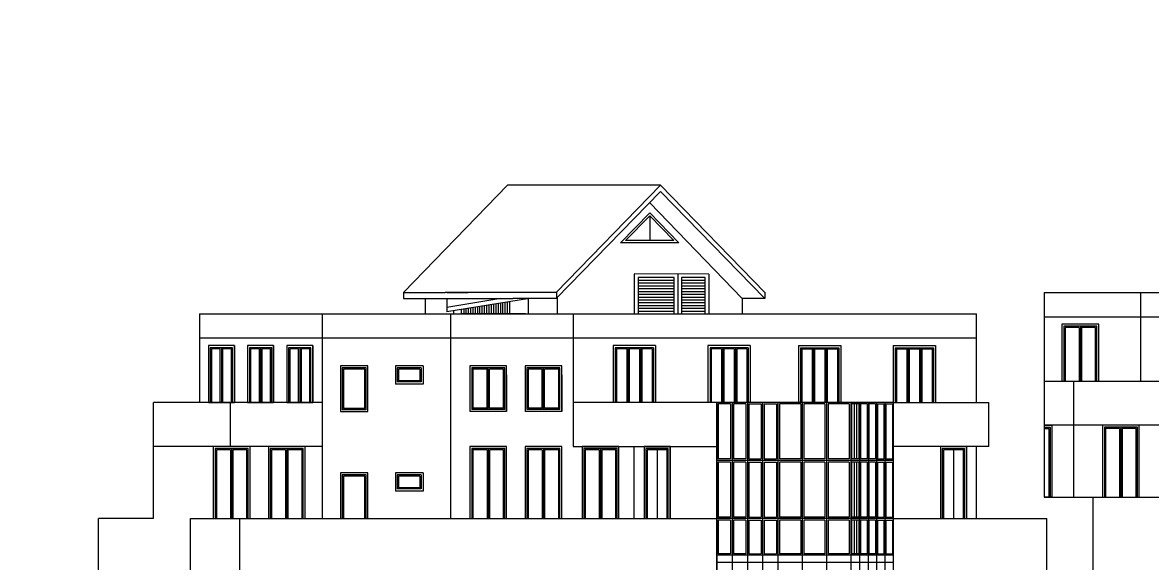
# Model space of a CAD drawing. Header units: inches. Extents: x -634 to 3638, y -6930911 to 5552.
# Drawn here: x 2261.65 to 2297.58, y 3514.92 to 3532.13 of the extents above; entities that cross this region are included whole.
import ezdxf

# ---------------------------------------------------------------- set-up
doc = ezdxf.new("R2010")
doc.units = ezdxf.units.IN
doc.header["$MEASUREMENT"] = 0
doc.linetypes.add('Dashed', pattern=[1128.888893, 564.444447, -564.444447])
for name, color, linetype, lineweight in [('ELEV', 134, 'Continuous', 18), ('фасады', 7, 'Continuous', 30), ('фасады2', 7, 'Continuous', 25)]:
    doc.layers.add(name, color=color, linetype=linetype, lineweight=lineweight)
doc.layers.add('развертка', color=7, linetype='Continuous')

msp = doc.modelspace()

# ---------------------------------------------------------------- hatches: boundary and pattern name
at = {"layer": 'ELEV', "linetype": 'Continuous'}
h = msp.add_hatch(dxfattribs=at)
h.set_pattern_fill('ANSI31', color=256, scale=0.01044, style=0)
h.set_pattern_definition([(45, (1262.311104, 3366.587935), (-0.02343928418428, 0.02343928418428), [])])
edge = h.paths.add_edge_path()
edge.add_ellipse((1445.78234, 3471.96182), major_axis=(0, 6932302.83262), ratio=0.00000001506, start_angle=89.999976115149, end_angle=270.000023884851)
edge.add_line((1445.67794, 3474.85168), (1445.67794, 3528.48347))
edge.add_line((1445.67794, 3528.48347), (1445.88675, 3528.48347))
edge.add_line((1445.88675, 3528.48347), (1445.88675, 3474.85168))

# ---------------------------------------------------------------- linework, layer by layer
at = {"layer": 'развертка'}
msp.add_line((2294.14235, 3523.54868), (2294.14235, 3517.02786), dxfattribs=at)
at = {"layer": 'фасады', "color": 7, "linetype": 'Dashed', "ltscale": 100}
for p, q in [((2277.07785, 3526.95501), (2273.76127, 3523.54861)), ((2281.93745, 3526.95508), (2277.07791, 3526.95508)), ((2281.93745, 3526.95508), (2278.62087, 3523.54868)), ((2281.93745, 3526.95508), (2285.25445, 3523.54868)), ((2281.94288, 3526.7548), (2278.62087, 3523.34803)), ((2281.93745, 3526.76038), (2285.25445, 3523.35398)), ((2281.59438, 3526.39741), (2284.53916, 3523.35398)), ((2273.76127, 3523.54861), (2275.09382, 3523.54868)), ((2273.76127, 3523.35398), (2277.24612, 3523.35403)), ((2278.63081, 3523.54868), (2275.09382, 3523.54868)), ((2275.13846, 3523.35403), (2275.13846, 3522.92338)), ((2277.76757, 3523.35403), (2275.13846, 3522.92338)), ((2276.86444, 3523.35403), (2275.13846, 3523.07131)), ((2275.14635, 3523.54868), (2275.82062, 3523.54868)), ((2277.24581, 3523.35403), (2277.24595, 3523.35403)), ((2278.63063, 3523.35403), (2277.24612, 3523.35403)), ((2278.6308, 3523.54868), (2278.63063, 3523.35403)), ((2284.53916, 3523.35403), (2284.53916, 3522.8674)), ((2285.25445, 3523.35398), (2284.53916, 3523.35398)), ((2285.25445, 3523.55035), (2285.25445, 3523.35565)), ((2275.35307, 3522.95124), (2275.35307, 3522.8674)), ((2277.64095, 3522.8674), (2275.60388, 3522.86727))]:
    msp.add_line(p, q, dxfattribs=at)
at = {"layer": 'фасады', "color": 7, "ltscale": 100}
for points in [[(2281.09716, 3524.13225), (2281.09716, 3522.8674)], [(2282.48923, 3524.13254), (2282.48923, 3522.8674)], [(2283.48023, 3524.13225), (2283.48023, 3522.8674)], [(2273.76127, 3523.54861), (2273.76127, 3523.35398)], [(2274.44967, 3523.35399), (2274.44967, 3522.8674)], [(2277.73021, 3523.34791), (2277.73025, 3522.8674)], [(2278.65038, 3523.37829), (2278.65038, 3522.8674)], [(2267.2813, 3522.8674), (2291.9912, 3522.8674)], [(2283.72728, 3520.04495), (2283.72728, 3501.22218)], [(2287.99014, 3520.04495), (2287.99014, 3501.22218)], [(2289.34297, 3520.04495), (2289.34297, 3501.22218)], [(2266.98727, 3516.34658), (2283.72728, 3516.34658)], [(2289.34297, 3516.34658), (2294.22969, 3516.34658)]]:
    msp.add_lwpolyline(points, dxfattribs=at)
at = {"layer": 'фасады', "ltscale": 100}
for points in [[(2294.14235, 3523.54868), (2320.01861, 3523.54868)], [(2297.20888, 3520.72623), (2297.20888, 3523.54868)], [(2294.14235, 3522.77007), (2306.29205, 3522.77007)], [(2294.14235, 3520.72623), (2298.37607, 3520.72623)], [(2295.07495, 3520.72623), (2295.07495, 3519.32475)], [(2300.51198, 3519.32475), (2294.14235, 3519.32475)], [(2295.07495, 3519.32475), (2295.07495, 3517.02786)], [(2294.14235, 3517.02786), (2301.95719, 3517.02786)], [(2295.68382, 3517.02786), (2295.68382, 3515.62637)], [(2295.68382, 3515.62637), (2295.68382, 3513.58253)]]:
    msp.add_lwpolyline(points, dxfattribs=at)
at = {"layer": 'фасады', "color": 7, "linetype": 'Dashed', "ltscale": 100}
for points in [[(2267.2813, 3522.8674), (2267.2813, 3520.04495)], [(2271.17433, 3522.8674), (2271.17433, 3518.64347)], [(2275.26469, 3522.8674), (2275.26469, 3518.64347)], [(2279.15772, 3522.8674), (2279.15772, 3518.64347)], [(2291.9912, 3520.04495), (2291.9912, 3522.8674)], [(2291.9912, 3522.08879), (2267.2813, 3522.08879)], [(2265.81839, 3516.34658), (2265.81839, 3520.04495)], [(2271.17433, 3520.04495), (2265.81839, 3520.04495)], [(2268.25456, 3520.04495), (2268.25456, 3518.64347)], [(2283.72728, 3520.04495), (2279.15772, 3520.04495)], [(2289.34297, 3520.04495), (2292.3805, 3520.04495)], [(2292.3805, 3518.64347), (2292.3805, 3520.04495)], [(2271.17433, 3518.64347), (2265.81839, 3518.64347)], [(2271.17433, 3518.64347), (2271.17433, 3516.34658)], [(2275.26469, 3518.64347), (2275.26469, 3516.34658)], [(2279.15772, 3518.64347), (2283.72728, 3518.64347)], [(2281.09949, 3516.34658), (2281.09949, 3518.64347)], [(2292.3805, 3518.64347), (2289.34297, 3518.64347)], [(2291.9912, 3516.34658), (2291.9912, 3518.64347)], [(2264.06652, 3512.90125), (2264.06652, 3516.34658)], [(2265.81839, 3516.34658), (2264.06652, 3516.34658)], [(2266.98727, 3512.90125), (2266.98727, 3516.34658)], [(2268.56102, 3512.90125), (2268.56102, 3516.34658)], [(2294.22969, 3512.90125), (2294.22969, 3516.34658)]]:
    msp.add_lwpolyline(points, dxfattribs=at)
at = {"layer": 'фасады2', "color": 7, "linetype": 'Dashed', "ltscale": 100}
for p, q in [((2281.59431, 3526.07889), (2280.66784, 3525.12878)), ((2281.59427, 3525.98127), (2280.82943, 3525.19691)), ((2281.59427, 3525.98127), (2282.35805, 3525.19691)), ((2281.59431, 3526.07889), (2282.51948, 3525.12878)), ((2275.60388, 3522.99961), (2275.60388, 3522.86728)), ((2275.6803, 3523.01213), (2275.6803, 3522.86727)), ((2275.74987, 3523.02353), (2275.74987, 3522.86728)), ((2275.82347, 3523.03558), (2275.82347, 3522.86728)), ((2275.89586, 3523.04744), (2275.89586, 3522.86728)), ((2275.96946, 3523.0595), (2275.96946, 3522.86728)), ((2276.04184, 3523.07135), (2276.04184, 3522.86728)), ((2276.11545, 3523.08341), (2276.11545, 3522.86728)), ((2276.18783, 3523.09527), (2276.18783, 3522.86728)), ((2276.26144, 3523.10732), (2276.26144, 3522.86728)), ((2276.33382, 3523.11918), (2276.33382, 3522.86728)), ((2276.40743, 3523.13124), (2276.40743, 3522.86728)), ((2276.47981, 3523.14309), (2276.47981, 3522.86728)), ((2276.55341, 3523.15515), (2276.55341, 3522.86728)), ((2276.6258, 3523.16701), (2276.6258, 3522.86728)), ((2276.6994, 3523.17906), (2276.6994, 3522.86728)), ((2276.77179, 3523.19092), (2276.77179, 3522.86728)), ((2276.84539, 3523.20297), (2276.84539, 3522.86728)), ((2276.91778, 3523.21483), (2276.91778, 3522.86728)), ((2276.99138, 3523.22689), (2276.99138, 3522.86728)), ((2277.06376, 3523.23874), (2277.06376, 3522.86728)), ((2277.13737, 3523.2508), (2277.13737, 3522.86728))]:
    msp.add_line(p, q, dxfattribs=at)
at = {"layer": 'фасады2', "ltscale": 100}
for p, q in [((2294.76481, 3522.46836), (2294.76481, 3520.72623)), ((2295.81593, 3522.46836), (2294.76481, 3522.46836)), ((2294.80374, 3522.42943), (2294.80374, 3520.72623)), ((2295.25144, 3522.42943), (2294.80374, 3522.42943)), ((2295.777, 3522.42943), (2295.3293, 3522.42943)), ((2295.777, 3520.72623), (2295.777, 3522.42943)), ((2295.81593, 3520.72623), (2295.81593, 3522.46836)), ((2294.14235, 3519.25662), (2294.32932, 3519.25662)), ((2294.14235, 3519.21769), (2294.29039, 3519.21769)), ((2294.29039, 3519.21769), (2294.29039, 3517.02786)), ((2294.32932, 3519.25662), (2294.32932, 3517.02786)), ((2296.05364, 3519.25662), (2296.05364, 3517.02786)), ((2297.10475, 3519.25662), (2296.05364, 3519.25662)), ((2296.09257, 3519.21769), (2296.09257, 3517.02786)), ((2296.54027, 3519.21769), (2296.09257, 3519.21769)), ((2297.06582, 3519.21769), (2296.61813, 3519.21769)), ((2297.06582, 3517.02786), (2297.06582, 3519.21769)), ((2297.10475, 3517.02786), (2297.10475, 3519.25662))]:
    msp.add_line(p, q, dxfattribs=at)
at = {"layer": 'фасады2', "color": 7, "ltscale": 100}
for p, q in [((2267.61968, 3521.78708), (2267.61968, 3520.04495)), ((2268.33015, 3521.78708), (2267.61968, 3521.78708)), ((2267.65861, 3521.74815), (2267.65861, 3520.04495)), ((2267.93598, 3521.74815), (2267.65861, 3521.74815)), ((2267.93598, 3520.04495), (2267.93598, 3521.74815)), ((2268.29122, 3521.74815), (2268.01384, 3521.74815)), ((2268.01384, 3521.74815), (2268.01384, 3520.04495)), ((2268.29122, 3520.04495), (2268.29122, 3521.74815)), ((2268.33015, 3520.04495), (2268.33015, 3521.78708)), ((2268.86537, 3521.78708), (2268.86537, 3520.04495)), ((2269.57585, 3521.78708), (2268.86537, 3521.78708)), ((2268.9043, 3521.74815), (2268.9043, 3520.04495)), ((2269.18168, 3521.74815), (2268.9043, 3521.74815)), ((2269.18168, 3520.04495), (2269.18168, 3521.74815)), ((2269.53692, 3521.74815), (2269.25954, 3521.74815)), ((2269.25954, 3521.74815), (2269.25954, 3520.04495)), ((2269.53692, 3520.04495), (2269.53692, 3521.74815)), ((2269.57585, 3520.04495), (2269.57585, 3521.78708)), ((2270.11183, 3521.78708), (2270.11183, 3520.04495)), ((2270.82231, 3521.78708), (2270.11183, 3521.78708)), ((2270.15076, 3521.74815), (2270.15076, 3520.04495)), ((2270.42814, 3521.74815), (2270.15076, 3521.74815)), ((2270.42814, 3520.04495), (2270.42814, 3521.74815)), ((2270.78338, 3521.74815), (2270.506, 3521.74815)), ((2270.506, 3521.74815), (2270.506, 3520.04495)), ((2270.78338, 3520.04495), (2270.78338, 3521.74815)), ((2270.82231, 3520.04495), (2270.82231, 3521.78708)), ((2271.81668, 3521.14473), (2271.81668, 3519.81137)), ((2272.57582, 3521.14473), (2271.81668, 3521.14473)), ((2272.57582, 3519.81137), (2272.57582, 3521.14473)), ((2274.38652, 3521.21286), (2273.51059, 3521.21286)), ((2273.51059, 3521.21286), (2273.51059, 3520.62891)), ((2274.32813, 3521.14473), (2273.56899, 3521.14473)), ((2273.56899, 3521.14473), (2273.56899, 3520.69704)), ((2274.32813, 3521.14473), (2274.32813, 3520.69704)), ((2274.38652, 3521.21286), (2274.38652, 3520.62891)), ((2275.93624, 3521.14473), (2275.93624, 3519.82111)), ((2276.98736, 3521.14473), (2275.93624, 3521.14473)), ((2276.4618, 3519.82111), (2276.4618, 3521.14473)), ((2276.98736, 3519.82111), (2276.98736, 3521.14473)), ((2277.68892, 3521.14473), (2277.68892, 3519.82111)), ((2278.74004, 3521.14473), (2277.68892, 3521.14473)), ((2278.21448, 3519.82111), (2278.21448, 3521.14473)), ((2278.74004, 3519.82111), (2278.74004, 3521.14473)), ((2271.85561, 3521.1058), (2271.85561, 3519.8503)), ((2272.53689, 3521.1058), (2271.85561, 3521.1058)), ((2272.53689, 3519.8503), (2272.53689, 3521.1058)), ((2274.2892, 3521.1058), (2273.60792, 3521.1058)), ((2273.60792, 3521.1058), (2273.60792, 3520.73597)), ((2274.2892, 3521.1058), (2274.2892, 3520.73597)), ((2275.97517, 3521.1058), (2275.97517, 3519.86004)), ((2276.42287, 3521.1058), (2275.97517, 3521.1058)), ((2276.42287, 3519.86004), (2276.42287, 3521.1058)), ((2276.94843, 3521.1058), (2276.50073, 3521.1058)), ((2276.50073, 3519.86004), (2276.50073, 3521.1058)), ((2276.94843, 3519.86004), (2276.94843, 3521.1058)), ((2277.72785, 3521.1058), (2277.72785, 3519.86004)), ((2278.17555, 3521.1058), (2277.72785, 3521.1058)), ((2278.17555, 3519.86004), (2278.17555, 3521.1058)), ((2278.70111, 3521.1058), (2278.25341, 3521.1058)), ((2278.25341, 3519.86004), (2278.25341, 3521.1058)), ((2278.70111, 3519.86004), (2278.70111, 3521.1058)), ((2274.38652, 3520.62891), (2273.51059, 3520.62891)), ((2274.32813, 3520.69704), (2273.56899, 3520.69704)), ((2274.2892, 3520.73597), (2273.60792, 3520.73597)), ((2272.57582, 3519.81137), (2271.81668, 3519.81137)), ((2272.53689, 3519.8503), (2271.85561, 3519.8503)), ((2277.04575, 3519.75298), (2275.87784, 3519.75298)), ((2276.98736, 3519.82111), (2275.93624, 3519.82111)), ((2276.42287, 3519.86004), (2275.97517, 3519.86004)), ((2276.94843, 3519.86004), (2276.50073, 3519.86004)), ((2278.79844, 3519.75298), (2277.63053, 3519.75298)), ((2278.74004, 3519.82111), (2277.68892, 3519.82111)), ((2278.17555, 3519.86004), (2277.72785, 3519.86004)), ((2278.70111, 3519.86004), (2278.25341, 3519.86004)), ((2267.77492, 3518.57534), (2267.77492, 3516.34658)), ((2268.82604, 3518.57534), (2267.77492, 3518.57534)), ((2267.81385, 3518.53641), (2267.81385, 3516.34658)), ((2268.26155, 3518.53641), (2267.81385, 3518.53641)), ((2268.78711, 3518.53641), (2268.33941, 3518.53641)), ((2268.78711, 3516.34658), (2268.78711, 3518.53641)), ((2268.82604, 3516.34658), (2268.82604, 3518.57534)), ((2269.5276, 3518.57534), (2269.5276, 3516.34658)), ((2270.57872, 3518.57534), (2269.5276, 3518.57534)), ((2269.56653, 3518.53641), (2269.56653, 3516.34658)), ((2270.01423, 3518.53641), (2269.56653, 3518.53641)), ((2270.53979, 3518.53641), (2270.09209, 3518.53641)), ((2270.53979, 3516.34658), (2270.53979, 3518.53641)), ((2270.57872, 3516.34658), (2270.57872, 3518.57534)), ((2275.93624, 3518.57534), (2275.93624, 3516.34658)), ((2276.98736, 3518.57534), (2275.93624, 3518.57534)), ((2275.97517, 3518.53641), (2275.97517, 3516.34658)), ((2276.42287, 3518.53641), (2275.97517, 3518.53641)), ((2276.94843, 3518.53641), (2276.50073, 3518.53641)), ((2276.94843, 3516.34658), (2276.94843, 3518.53641)), ((2276.98736, 3516.34658), (2276.98736, 3518.57534)), ((2277.68892, 3518.57534), (2277.68892, 3516.34658)), ((2278.74004, 3518.57534), (2277.68892, 3518.57534)), ((2277.72785, 3518.53641), (2277.72785, 3516.34658)), ((2278.17555, 3518.53641), (2277.72785, 3518.53641)), ((2278.70111, 3518.53641), (2278.25341, 3518.53641)), ((2278.70111, 3516.34658), (2278.70111, 3518.53641)), ((2278.74004, 3516.34658), (2278.74004, 3518.57534)), ((2279.50574, 3518.57534), (2279.50574, 3516.34658)), ((2280.55685, 3518.57534), (2279.50574, 3518.57534)), ((2279.54467, 3518.53641), (2279.54467, 3516.34658)), ((2279.99237, 3518.53641), (2279.54467, 3518.53641)), ((2280.51792, 3518.53641), (2280.07023, 3518.53641)), ((2280.51792, 3516.34658), (2280.51792, 3518.53641)), ((2280.55685, 3516.34658), (2280.55685, 3518.57534)), ((2281.47642, 3518.57534), (2281.47642, 3516.34658)), ((2282.18689, 3518.57534), (2281.47642, 3518.57534)), ((2281.51535, 3518.53641), (2281.51535, 3516.34658)), ((2282.14796, 3518.53641), (2281.51535, 3518.53641)), ((2282.14796, 3516.34658), (2282.14796, 3518.53641)), ((2282.18689, 3516.34658), (2282.18689, 3518.57534)), ((2290.90115, 3518.57534), (2290.90115, 3516.34658)), ((2291.61163, 3518.57534), (2290.90115, 3518.57534)), ((2290.94008, 3518.53641), (2290.94008, 3516.34658)), ((2291.5727, 3518.53641), (2290.94008, 3518.53641)), ((2291.5727, 3516.34658), (2291.5727, 3518.53641)), ((2291.61163, 3516.34658), (2291.61163, 3518.57534)), ((2271.81668, 3517.73834), (2271.81668, 3516.34658)), ((2272.57582, 3517.73834), (2271.81668, 3517.73834)), ((2271.85561, 3517.69941), (2271.85561, 3516.34658)), ((2272.53689, 3517.69941), (2271.85561, 3517.69941)), ((2272.53689, 3516.34658), (2272.53689, 3517.69941)), ((2272.57582, 3516.34658), (2272.57582, 3517.73834)), ((2274.38652, 3517.80647), (2273.51059, 3517.80647)), ((2273.51059, 3517.80647), (2273.51059, 3517.22251)), ((2274.32813, 3517.73834), (2273.56899, 3517.73834)), ((2273.56899, 3517.73834), (2273.56899, 3517.29064)), ((2274.2892, 3517.69941), (2273.60792, 3517.69941)), ((2273.60792, 3517.69941), (2273.60792, 3517.32957)), ((2274.2892, 3517.69941), (2274.2892, 3517.32957)), ((2274.32813, 3517.73834), (2274.32813, 3517.29064)), ((2274.38652, 3517.80647), (2274.38652, 3517.22251)), ((2274.38652, 3517.22251), (2273.51059, 3517.22251)), ((2274.32813, 3517.29064), (2273.56899, 3517.29064)), ((2274.2892, 3517.32957), (2273.60792, 3517.32957))]:
    msp.add_line(p, q, dxfattribs=at)
for points in [[(2281.59431, 3525.98131), (2281.59431, 3525.19691)], [(2282.37411, 3523.92662), (2281.22625, 3523.92662)], [(2282.37411, 3523.83701), (2281.22625, 3523.83701)], [(2282.37411, 3523.7474), (2281.22625, 3523.7474)], [(2282.37411, 3523.6578), (2281.22625, 3523.6578)], [(2283.35641, 3523.92662), (2282.61141, 3523.92662)], [(2283.35641, 3523.83701), (2282.61141, 3523.83701)], [(2283.35641, 3523.7474), (2282.61141, 3523.7474)], [(2283.35641, 3523.6578), (2282.61141, 3523.6578)], [(2282.37411, 3523.56819), (2281.22625, 3523.56819)], [(2282.37411, 3523.47859), (2281.22625, 3523.47859)], [(2282.37411, 3523.38898), (2281.22625, 3523.38898)], [(2282.37411, 3523.29938), (2281.22625, 3523.29938)], [(2283.35641, 3523.56819), (2282.61141, 3523.56819)], [(2283.35641, 3523.47859), (2282.61141, 3523.47859)], [(2283.35641, 3523.38898), (2282.61141, 3523.38898)], [(2283.35641, 3523.29938), (2282.61141, 3523.29938)], [(2282.37411, 3523.20977), (2281.22625, 3523.20977)], [(2282.37411, 3523.12016), (2281.22625, 3523.12016)], [(2282.37411, 3523.03056), (2281.22625, 3523.03056)], [(2282.37411, 3522.94095), (2281.22625, 3522.94095)], [(2283.35641, 3523.20977), (2282.61141, 3523.20977)], [(2283.35641, 3523.12016), (2282.61141, 3523.12016)], [(2283.35641, 3523.03056), (2282.61141, 3523.03056)], [(2283.35641, 3522.94095), (2282.61141, 3522.94095)], [(2267.56128, 3521.85521), (2267.56128, 3520.04495)], [(2268.38855, 3521.85521), (2268.38855, 3520.04495)], [(2268.80698, 3521.85521), (2268.80698, 3520.04495)], [(2269.63425, 3521.85521), (2269.63425, 3520.04495)], [(2270.05343, 3521.85521), (2270.05343, 3520.04495)], [(2270.8807, 3521.85521), (2270.8807, 3520.04495)], [(2280.43246, 3521.85521), (2280.43246, 3520.04495)], [(2281.78074, 3521.85521), (2281.78074, 3520.04495)], [(2283.44633, 3521.85521), (2283.44633, 3520.04495)], [(2284.79462, 3521.85521), (2284.79462, 3520.04495)], [(2286.32458, 3521.85521), (2286.32458, 3520.04495)], [(2287.67287, 3521.85521), (2287.67287, 3520.04495)], [(2289.33845, 3521.85521), (2289.33845, 3520.04495)], [(2290.68674, 3521.85521), (2290.68674, 3520.04495)], [(2280.50058, 3521.78708), (2280.50058, 3520.04495)], [(2280.53952, 3521.74815), (2280.53952, 3520.04495)], [(2280.86588, 3521.74815), (2280.86588, 3520.04495)], [(2280.90481, 3521.78708), (2280.90481, 3520.04495)], [(2280.94374, 3521.74815), (2280.94374, 3520.04495)], [(2281.26978, 3521.74815), (2281.26978, 3520.04495)], [(2281.30871, 3521.78708), (2281.30871, 3520.04495)], [(2281.34764, 3521.74815), (2281.34764, 3520.04495)], [(2281.67369, 3521.74815), (2281.67369, 3520.04495)], [(2281.71262, 3521.78708), (2281.71262, 3520.04495)], [(2283.51446, 3521.78708), (2283.51446, 3520.04495)], [(2283.55339, 3521.74815), (2283.55339, 3520.04495)], [(2283.87976, 3521.74815), (2283.87976, 3520.04495)], [(2283.91869, 3521.78708), (2283.91869, 3520.04495)], [(2283.95762, 3521.74815), (2283.95762, 3520.04495)], [(2284.28366, 3521.74815), (2284.28366, 3520.04495)], [(2284.32259, 3521.78708), (2284.32259, 3520.04495)], [(2284.36152, 3521.74815), (2284.36152, 3520.04495)], [(2284.68756, 3521.74815), (2284.68756, 3520.04495)], [(2284.72649, 3521.78708), (2284.72649, 3520.04495)], [(2286.39271, 3521.78708), (2286.39271, 3520.04495)], [(2286.43164, 3521.74815), (2286.43164, 3520.04495)], [(2286.75768, 3521.74815), (2286.75768, 3520.04495)], [(2286.79661, 3521.78708), (2286.79661, 3520.04495)], [(2286.83554, 3521.74815), (2286.83554, 3520.04495)], [(2287.16158, 3521.74815), (2287.16158, 3520.04495)], [(2287.20051, 3521.78708), (2287.20051, 3520.04495)], [(2287.23944, 3521.74815), (2287.23944, 3520.04495)], [(2287.56581, 3521.74815), (2287.56581, 3520.04495)], [(2287.60474, 3521.78708), (2287.60474, 3520.04495)], [(2289.40658, 3521.78708), (2289.40658, 3520.04495)], [(2289.44551, 3521.74815), (2289.44551, 3520.04495)], [(2289.77155, 3521.74815), (2289.77155, 3520.04495)], [(2289.81048, 3521.78708), (2289.81048, 3520.04495)], [(2289.84941, 3521.74815), (2289.84941, 3520.04495)], [(2290.17546, 3521.74815), (2290.17546, 3520.04495)], [(2290.21439, 3521.78708), (2290.21439, 3520.04495)], [(2290.25332, 3521.74815), (2290.25332, 3520.04495)], [(2290.57968, 3521.74815), (2290.57968, 3520.04495)], [(2290.61861, 3521.78708), (2290.61861, 3520.04495)], [(2273.51059, 3521.21286), (2273.51059, 3520.62891)], [(2273.51059, 3521.21286), (2273.51059, 3520.62891)], [(2277.04575, 3519.75298), (2277.04575, 3521.21286), (2275.87784, 3521.21286), (2275.87784, 3519.75298)], [(2278.79844, 3519.75298), (2278.79844, 3521.21286), (2277.63053, 3521.21286), (2277.63053, 3519.75298)], [(2277.04575, 3520.92089), (2277.04575, 3519.75298)], [(2278.79844, 3520.92089), (2278.79844, 3519.75298)], [(2283.77594, 3519.99629), (2283.77594, 3518.24443)], [(2285.62513, 3519.99629), (2285.62513, 3518.24443)], [(2285.72343, 3519.99629), (2285.72343, 3518.24443)], [(2286.39789, 3519.99629), (2286.39789, 3518.24443)], [(2286.49522, 3519.99629), (2286.49522, 3518.24443)], [(2287.16969, 3519.99629), (2287.16969, 3518.24443)], [(2287.26701, 3519.99629), (2287.26701, 3518.24443)], [(2287.94148, 3519.99629), (2287.94148, 3518.24443)], [(2288.01447, 3519.99629), (2288.01447, 3518.24443)], [(2288.09233, 3519.99629), (2288.09233, 3518.24443)], [(2288.17019, 3519.99629), (2288.17019, 3518.24443)], [(2288.24805, 3519.99629), (2288.24805, 3518.24443)], [(2267.71653, 3518.64347), (2267.71653, 3516.34658)], [(2281.41802, 3518.64347), (2281.41802, 3516.34658)], [(2282.24529, 3518.64347), (2282.24529, 3516.34658)], [(2290.84276, 3518.64347), (2290.84276, 3516.34658)], [(2291.67002, 3518.64347), (2291.67002, 3516.34658)], [(2283.77594, 3518.1471), (2283.77594, 3516.39524)], [(2285.62513, 3518.1471), (2285.62513, 3516.39524)], [(2285.72343, 3518.1471), (2285.72343, 3516.39524)], [(2286.39789, 3518.1471), (2286.39789, 3516.39524)], [(2286.49522, 3518.1471), (2286.49522, 3516.39524)], [(2287.16969, 3518.1471), (2287.16969, 3516.39524)], [(2287.26701, 3518.1471), (2287.26701, 3516.39524)], [(2287.94148, 3518.1471), (2287.94148, 3516.39524)], [(2288.01447, 3518.1471), (2288.01447, 3516.39524)], [(2288.09233, 3518.1471), (2288.09233, 3516.39524)], [(2288.17019, 3518.1471), (2288.17019, 3516.39524)], [(2288.24805, 3518.1471), (2288.24805, 3516.39524)], [(2273.51059, 3517.80647), (2273.51059, 3517.22251)], [(2273.51059, 3517.80647), (2273.51059, 3517.22251)], [(2283.77594, 3516.29792), (2283.77594, 3515.22734)], [(2285.62513, 3516.29792), (2285.62513, 3515.22734)], [(2285.72343, 3516.29792), (2285.72343, 3515.22734)], [(2286.39789, 3516.29792), (2286.39789, 3515.22734)], [(2286.49522, 3516.29792), (2286.49522, 3515.22734)], [(2287.16969, 3516.29792), (2287.16969, 3515.22734)], [(2287.26701, 3516.29792), (2287.26701, 3515.22734)], [(2287.94148, 3516.29792), (2287.94148, 3515.22734)], [(2288.01447, 3516.29792), (2288.01447, 3515.22734)], [(2288.09233, 3516.29792), (2288.09233, 3515.22734)], [(2288.17019, 3516.29792), (2288.17019, 3515.22734)], [(2288.24805, 3516.29792), (2288.24805, 3515.22734)]]:
    msp.add_lwpolyline(points, dxfattribs=at)
at = {"layer": 'фасады2', "color": 7, "linetype": 'Dashed', "ltscale": 100}
for points in [[(2282.51948, 3525.12878), (2280.66784, 3525.12878)], [(2282.35805, 3525.19691), (2280.82943, 3525.19691)], [(2283.48023, 3524.13225), (2281.09716, 3524.13295)], [(2281.78074, 3521.85521), (2280.43246, 3521.85521)], [(2284.79462, 3521.85521), (2283.44633, 3521.85521)], [(2286.32458, 3521.85521), (2287.67287, 3521.85521)], [(2289.33845, 3521.85521), (2290.68674, 3521.85521)], [(2267.97491, 3521.78708), (2267.97491, 3520.04495)], [(2269.22061, 3521.78708), (2269.22061, 3520.04495)], [(2270.46707, 3521.78708), (2270.46707, 3520.04495)], [(2281.71262, 3521.78708), (2280.50058, 3521.78708)], [(2280.86588, 3521.74815), (2280.53952, 3521.74815)], [(2281.26978, 3521.74815), (2280.94374, 3521.74815)], [(2281.67369, 3521.74815), (2281.34764, 3521.74815)], [(2284.72649, 3521.78708), (2283.51446, 3521.78708)], [(2283.87976, 3521.74815), (2283.55339, 3521.74815)], [(2284.28366, 3521.74815), (2283.95762, 3521.74815)], [(2284.68756, 3521.74815), (2284.36152, 3521.74815)], [(2286.39271, 3521.78708), (2287.60474, 3521.78708)], [(2286.43164, 3521.74815), (2286.75768, 3521.74815)], [(2286.83554, 3521.74815), (2287.16158, 3521.74815)], [(2287.23944, 3521.74815), (2287.56581, 3521.74815)], [(2289.40658, 3521.78708), (2290.61861, 3521.78708)], [(2289.44551, 3521.74815), (2289.77155, 3521.74815)], [(2289.84941, 3521.74815), (2290.17546, 3521.74815)], [(2290.25332, 3521.74815), (2290.57968, 3521.74815)], [(2283.72728, 3512.90125), (2283.72728, 3520.04495)], [(2289.34297, 3520.04495), (2283.72728, 3520.04495)], [(2284.21391, 3520.04495), (2284.21391, 3518.19577)], [(2284.70053, 3520.04495), (2284.70053, 3518.19577)], [(2285.18716, 3520.04495), (2285.18716, 3518.19577)], [(2285.67379, 3520.04495), (2285.67379, 3514.94509)], [(2286.44656, 3520.04495), (2286.44656, 3518.19577)], [(2287.21835, 3520.04495), (2287.21835, 3518.19577)], [(2287.99014, 3520.04495), (2287.99014, 3514.94509)], [(2288.27239, 3520.04495), (2288.27239, 3514.94509)], [(2288.54003, 3520.04495), (2288.54003, 3518.19577)], [(2288.80768, 3520.04495), (2288.80768, 3518.19577)], [(2289.07532, 3520.04495), (2289.07532, 3518.19577)], [(2289.34297, 3520.04495), (2289.34297, 3514.94509)], [(2284.16524, 3519.99629), (2283.77594, 3519.99629)], [(2284.16524, 3519.99629), (2284.16524, 3518.24443)], [(2284.26257, 3519.99629), (2284.26257, 3518.24443)], [(2284.65187, 3519.99629), (2284.26257, 3519.99629)], [(2284.65187, 3519.99629), (2284.65187, 3518.24443)], [(2284.7492, 3519.99629), (2284.7492, 3518.24443)], [(2284.7492, 3519.99629), (2285.1385, 3519.99629)], [(2285.1385, 3519.99629), (2285.1385, 3518.24443)], [(2285.23582, 3519.99629), (2285.23582, 3518.24443)], [(2285.23582, 3519.99629), (2285.62513, 3519.99629)], [(2286.39789, 3519.99629), (2285.72343, 3519.99629)], [(2287.16969, 3519.99629), (2286.49522, 3519.99629)], [(2287.94148, 3519.99629), (2287.26701, 3519.99629)], [(2288.24805, 3519.99629), (2288.01447, 3519.99629)], [(2288.30158, 3519.99629), (2288.30158, 3518.24443)], [(2288.51083, 3519.99629), (2288.30158, 3519.99629)], [(2288.51083, 3519.99629), (2288.51083, 3518.24443)], [(2288.56923, 3519.99629), (2288.56923, 3518.24443)], [(2288.77848, 3519.99629), (2288.56923, 3519.99629)], [(2288.77848, 3519.99629), (2288.77848, 3518.24443)], [(2288.83687, 3519.99629), (2288.83687, 3518.24443)], [(2288.83687, 3519.99629), (2289.04612, 3519.99629)], [(2289.04612, 3519.99629), (2289.04612, 3518.24443)], [(2289.10452, 3519.99629), (2289.10452, 3518.24443)], [(2289.10452, 3519.99629), (2289.31377, 3519.99629)], [(2289.31377, 3519.99629), (2289.31377, 3518.24443)], [(2291.67002, 3516.34658), (2291.67002, 3518.64347)], [(2268.26155, 3518.53641), (2268.26155, 3516.34658)], [(2268.30048, 3518.57534), (2268.30048, 3516.34658)], [(2268.33941, 3518.53641), (2268.33941, 3516.34658)], [(2270.01423, 3518.53641), (2270.01423, 3516.34658)], [(2270.05316, 3518.57534), (2270.05316, 3516.34658)], [(2270.09209, 3518.53641), (2270.09209, 3516.34658)], [(2276.42287, 3518.53641), (2276.42287, 3516.34658)], [(2276.4618, 3518.57534), (2276.4618, 3516.34658)], [(2276.50073, 3518.53641), (2276.50073, 3516.34658)], [(2278.17555, 3518.53641), (2278.17555, 3516.34658)], [(2278.21448, 3518.57534), (2278.21448, 3516.34658)], [(2278.25341, 3518.53641), (2278.25341, 3516.34658)], [(2279.99237, 3518.53641), (2279.99237, 3516.34658)], [(2280.0313, 3518.57534), (2280.0313, 3516.34658)], [(2280.07023, 3518.53641), (2280.07023, 3516.34658)], [(2281.83166, 3518.57534), (2281.83166, 3516.34658)], [(2291.25639, 3518.57534), (2291.25639, 3516.34658)], [(2289.34297, 3518.19577), (2283.72728, 3518.19577)], [(2284.16524, 3518.24443), (2283.77594, 3518.24443)], [(2284.16524, 3518.1471), (2283.77594, 3518.1471)], [(2284.16524, 3518.1471), (2284.16524, 3516.39524)], [(2284.21391, 3518.19577), (2284.21391, 3516.34658)], [(2284.65187, 3518.24443), (2284.26257, 3518.24443)], [(2284.26257, 3518.1471), (2284.26257, 3516.39524)], [(2284.65187, 3518.1471), (2284.26257, 3518.1471)], [(2284.65187, 3518.1471), (2284.65187, 3516.39524)], [(2284.70053, 3518.19577), (2284.70053, 3516.34658)], [(2284.7492, 3518.24443), (2285.1385, 3518.24443)], [(2284.7492, 3518.1471), (2284.7492, 3516.39524)], [(2284.7492, 3518.1471), (2285.1385, 3518.1471)], [(2285.1385, 3518.1471), (2285.1385, 3516.39524)], [(2285.18716, 3518.19577), (2285.18716, 3516.34658)], [(2285.23582, 3518.24443), (2285.62513, 3518.24443)], [(2285.23582, 3518.1471), (2285.23582, 3516.39524)], [(2285.23582, 3518.1471), (2285.62513, 3518.1471)], [(2286.39789, 3518.24443), (2285.72343, 3518.24443)], [(2286.39789, 3518.1471), (2285.72343, 3518.1471)], [(2286.44656, 3518.19577), (2286.44656, 3516.34658)], [(2287.16969, 3518.24443), (2286.49522, 3518.24443)], [(2287.16969, 3518.1471), (2286.49522, 3518.1471)], [(2287.21835, 3518.19577), (2287.21835, 3516.34658)], [(2287.94148, 3518.24443), (2287.26701, 3518.24443)], [(2287.94148, 3518.1471), (2287.26701, 3518.1471)], [(2288.24805, 3518.24443), (2288.01447, 3518.24443)], [(2288.24805, 3518.1471), (2288.01447, 3518.1471)], [(2288.51083, 3518.24443), (2288.30158, 3518.24443)], [(2288.30158, 3518.1471), (2288.30158, 3516.39524)], [(2288.51083, 3518.1471), (2288.30158, 3518.1471)], [(2288.51083, 3518.1471), (2288.51083, 3516.39524)], [(2288.54003, 3518.19577), (2288.54003, 3516.34658)], [(2288.77848, 3518.24443), (2288.56923, 3518.24443)], [(2288.56923, 3518.1471), (2288.56923, 3516.39524)], [(2288.77848, 3518.1471), (2288.56923, 3518.1471)], [(2288.77848, 3518.1471), (2288.77848, 3516.39524)], [(2288.80768, 3518.19577), (2288.80768, 3516.34658)], [(2288.83687, 3518.24443), (2289.04612, 3518.24443)], [(2288.83687, 3518.1471), (2288.83687, 3516.39524)], [(2288.83687, 3518.1471), (2289.04612, 3518.1471)], [(2289.04612, 3518.1471), (2289.04612, 3516.39524)], [(2289.07532, 3518.19577), (2289.07532, 3516.34658)], [(2289.10452, 3518.24443), (2289.31377, 3518.24443)], [(2289.10452, 3518.1471), (2289.10452, 3516.39524)], [(2289.10452, 3518.1471), (2289.31377, 3518.1471)], [(2289.31377, 3518.1471), (2289.31377, 3516.39524)], [(2289.34297, 3516.34658), (2283.72728, 3516.34658)], [(2289.34297, 3516.34658), (2283.72728, 3516.34658)], [(2284.16524, 3516.39524), (2283.77594, 3516.39524)], [(2284.16524, 3516.29792), (2283.77594, 3516.29792)], [(2284.16524, 3516.29792), (2284.16524, 3515.22734)], [(2284.21391, 3516.34658), (2284.21391, 3514.94509)], [(2284.65187, 3516.39524), (2284.26257, 3516.39524)], [(2284.26257, 3516.29792), (2284.26257, 3515.22734)], [(2284.65187, 3516.29792), (2284.26257, 3516.29792)], [(2284.65187, 3516.29792), (2284.65187, 3515.22734)], [(2284.70053, 3516.34658), (2284.70053, 3514.94509)], [(2284.7492, 3516.39524), (2285.1385, 3516.39524)], [(2284.7492, 3516.29792), (2284.7492, 3515.22734)], [(2284.7492, 3516.29792), (2285.1385, 3516.29792)], [(2285.1385, 3516.29792), (2285.1385, 3515.22734)], [(2285.18716, 3516.34658), (2285.18716, 3514.94509)], [(2285.23582, 3516.39524), (2285.62513, 3516.39524)], [(2285.23582, 3516.29792), (2285.23582, 3515.22734)], [(2285.23582, 3516.29792), (2285.62513, 3516.29792)], [(2286.39789, 3516.39524), (2285.72343, 3516.39524)], [(2286.39789, 3516.29792), (2285.72343, 3516.29792)], [(2286.44656, 3516.34658), (2286.44656, 3514.94509)], [(2287.16969, 3516.39524), (2286.49522, 3516.39524)], [(2287.16969, 3516.29792), (2286.49522, 3516.29792)], [(2287.21835, 3516.34658), (2287.21835, 3514.94509)], [(2287.94148, 3516.39524), (2287.26701, 3516.39524)], [(2287.94148, 3516.29792), (2287.26701, 3516.29792)], [(2288.24805, 3516.39524), (2288.01447, 3516.39524)], [(2288.24805, 3516.29792), (2288.01447, 3516.29792)], [(2288.51083, 3516.39524), (2288.30158, 3516.39524)], [(2288.30158, 3516.29792), (2288.30158, 3515.22734)], [(2288.51083, 3516.29792), (2288.30158, 3516.29792)], [(2288.51083, 3516.29792), (2288.51083, 3515.22734)], [(2288.54003, 3516.34658), (2288.54003, 3514.94509)], [(2288.77848, 3516.39524), (2288.56923, 3516.39524)], [(2288.56923, 3516.29792), (2288.56923, 3515.22734)], [(2288.77848, 3516.29792), (2288.56923, 3516.29792)], [(2288.77848, 3516.29792), (2288.77848, 3515.22734)], [(2288.80768, 3516.34658), (2288.80768, 3514.94509)], [(2288.83687, 3516.39524), (2289.04612, 3516.39524)], [(2288.83687, 3516.29792), (2288.83687, 3515.22734)], [(2288.83687, 3516.29792), (2289.04612, 3516.29792)], [(2289.04612, 3516.29792), (2289.04612, 3515.22734)], [(2289.07532, 3516.34658), (2289.07532, 3514.94509)], [(2289.10452, 3516.39524), (2289.31377, 3516.39524)], [(2289.10452, 3516.29792), (2289.10452, 3515.22734)], [(2289.10452, 3516.29792), (2289.31377, 3516.29792)], [(2289.31377, 3516.29792), (2289.31377, 3515.22734)], [(2289.34297, 3515.17867), (2283.72728, 3515.17867)], [(2284.16524, 3515.22734), (2283.77594, 3515.22734)], [(2284.65187, 3515.22734), (2284.26257, 3515.22734)], [(2284.7492, 3515.22734), (2285.1385, 3515.22734)], [(2285.23582, 3515.22734), (2285.62513, 3515.22734)], [(2286.39789, 3515.22734), (2285.72343, 3515.22734)], [(2287.16969, 3515.22734), (2286.49522, 3515.22734)], [(2287.94148, 3515.22734), (2287.26701, 3515.22734)], [(2288.24805, 3515.22734), (2288.01447, 3515.22734)], [(2288.51083, 3515.22734), (2288.30158, 3515.22734)], [(2288.77848, 3515.22734), (2288.56923, 3515.22734)], [(2288.83687, 3515.22734), (2289.04612, 3515.22734)], [(2289.10452, 3515.22734), (2289.31377, 3515.22734)], [(2289.34297, 3514.94509), (2283.72728, 3514.94509)], [(2289.34297, 3514.94509), (2283.72728, 3514.94509)], [(2284.21391, 3514.94509), (2284.21391, 3512.90125)], [(2284.70053, 3514.94509), (2284.70053, 3512.90125)], [(2285.18716, 3514.94509), (2285.18716, 3512.90125)], [(2285.67379, 3514.94509), (2285.67379, 3512.90125)], [(2286.44656, 3514.94509), (2286.44656, 3512.90125)], [(2287.21835, 3514.94509), (2287.21835, 3512.90125)], [(2287.99014, 3514.94509), (2287.99014, 3512.90125)], [(2288.27239, 3514.94509), (2288.27239, 3512.90125)], [(2288.54003, 3514.94509), (2288.54003, 3512.90125)], [(2288.80768, 3514.94509), (2288.80768, 3512.90125)], [(2289.07532, 3514.94509), (2289.07532, 3512.90125)], [(2289.34297, 3514.94509), (2289.34297, 3512.90125)]]:
    msp.add_lwpolyline(points, dxfattribs=at)
at = {"layer": 'фасады2', "color": 7, "ltscale": 100}
for points in [[(2282.37411, 3524.01622), (2281.22625, 3524.01622), (2281.22625, 3522.8674), (2282.37411, 3522.8674)], [(2283.35641, 3524.01622), (2282.61141, 3524.01622), (2282.61141, 3522.8674), (2283.35641, 3522.8674)], [(2268.38855, 3521.85521), (2267.56128, 3521.85521), (2267.56128, 3520.04495), (2268.38855, 3520.04495)], [(2269.63425, 3521.85521), (2268.80698, 3521.85521), (2268.80698, 3520.04495), (2269.63425, 3520.04495)], [(2270.8807, 3521.85521), (2270.05343, 3521.85521), (2270.05343, 3520.04495), (2270.8807, 3520.04495)], [(2272.63421, 3521.21286), (2271.75828, 3521.21286), (2271.75828, 3519.75298), (2272.63421, 3519.75298)], [(2268.88444, 3518.64347), (2267.71653, 3518.64347), (2267.71653, 3516.34658), (2268.88444, 3516.34658)], [(2270.63712, 3518.64347), (2269.46921, 3518.64347), (2269.46921, 3516.34658), (2270.63712, 3516.34658)], [(2277.04575, 3518.64347), (2275.87785, 3518.64347), (2275.87785, 3516.34658), (2277.04575, 3516.34658)], [(2278.79844, 3518.64347), (2277.63053, 3518.64347), (2277.63053, 3516.34658), (2278.79844, 3516.34658)], [(2280.61525, 3518.64347), (2279.44734, 3518.64347), (2279.44734, 3516.34658), (2280.61525, 3516.34658)], [(2282.24529, 3518.64347), (2281.41802, 3518.64347), (2281.41802, 3516.34658), (2282.24529, 3516.34658)], [(2291.67002, 3518.64347), (2290.84276, 3518.64347), (2290.84276, 3516.34658), (2291.67002, 3516.34658)], [(2272.63421, 3517.80647), (2271.75828, 3517.80647), (2271.75828, 3516.34658), (2272.63421, 3516.34658)]]:
    msp.add_lwpolyline(points, close=True, dxfattribs=at)
at = {"layer": 'фасады2', "ltscale": 100}
for points in [[(2295.87432, 3522.53649), (2294.70642, 3522.53649), (2294.70642, 3520.72623), (2295.87432, 3520.72623)], [(2297.16315, 3519.32475), (2295.99524, 3519.32475), (2295.99524, 3517.02786), (2297.16315, 3517.02786)]]:
    msp.add_lwpolyline(points, close=True, dxfattribs=at)
at = {"layer": 'фасады2', "linetype": 'Dashed', "ltscale": 100}
for points in [[(2295.25144, 3522.42943), (2295.25144, 3520.72623)], [(2295.29037, 3522.46836), (2295.29037, 3520.72623)], [(2295.3293, 3522.42943), (2295.3293, 3520.72623)], [(2296.54027, 3519.21769), (2296.54027, 3517.02786)], [(2296.5792, 3519.25662), (2296.5792, 3517.02786)], [(2296.61813, 3519.21769), (2296.61813, 3517.02786)]]:
    msp.add_lwpolyline(points, dxfattribs=at)
at = {"layer": 'фасады2', "ltscale": 100}
for points in [[(2294.14235, 3519.32475), (2294.38771, 3519.32475), (2294.38771, 3517.02786), (2294.14235, 3517.02786)], [(2294.38771, 3519.32475), (2294.38771, 3517.02786)]]:
    msp.add_lwpolyline(points, dxfattribs=at)

doc.saveas('drawing.dxf')
